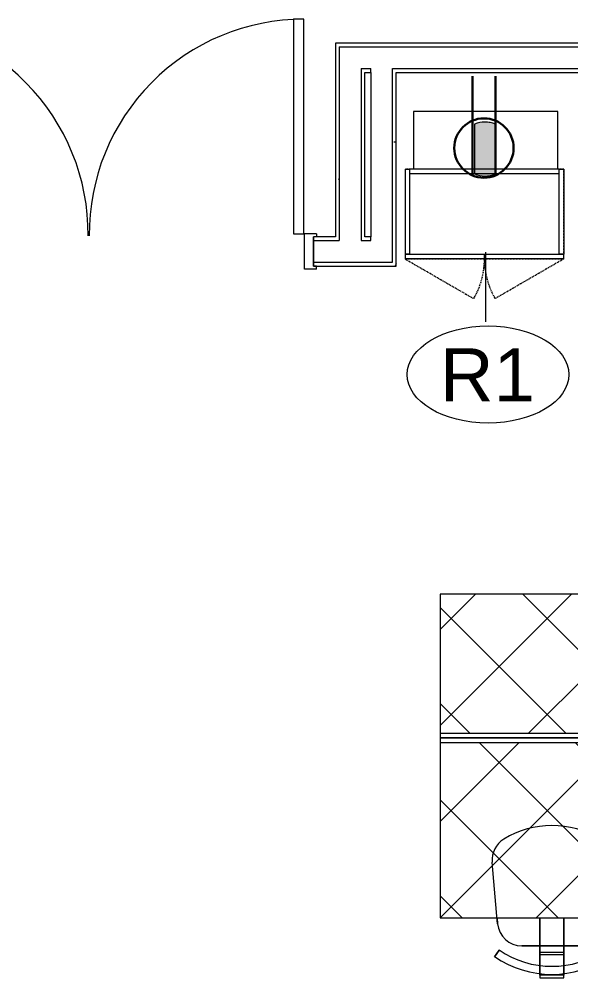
# Model space of a CAD drawing. Header units: inches. Extents: x 25273 to 28081, y 11840 to 13753.
# Drawn here: x 27332.1 to 27424.1, y 12425.1 to 12585 of the extents above; entities that cross this region are included whole.
import ezdxf

# ---------------------------------------------------------------- set-up
doc = ezdxf.new("R2010")
doc.units = ezdxf.units.IN
doc.header["$MEASUREMENT"] = 0
doc.linetypes.add('X1$0$Dash', pattern=[0.25, 0.125, -0.125])
doc.linetypes.add('X1$0$Hidden', pattern=[0.28125, 0.1875, -0.09375])
for name, color, linetype, lineweight in [('X1$0$A-ANNO-NOTE', 131, 'Continuous', 30), ('X1$0$A-DOOR', 31, 'Continuous', 13), ('X1$0$A-DOOR-FRAM', 31, 'Continuous', 20), ('X1$0$A-WALL', 113, 'Continuous', 13), ('X1$0$A-WALL-PATT', 111, 'Continuous', 13), ('X1$0$I-FURN', 30, 'Continuous', 9), ('X1$0$I-WALL', 2, 'Continuous', 13), ('X1$0$Q-CASE', 31, 'Continuous', 9), ('X1$0$Q-CASE-HDLN', 31, 'X1$0$Dash', 9), ('X1$0$Q-SPCQ', 91, 'Continuous', 9), ('X1$0$Q-SPCQ-IDEN', 132, 'Continuous', 9)]:
    doc.layers.add(name, color=color, linetype=linetype, lineweight=lineweight)
doc.styles.add('X1$0$Arial', font='arial.ttf', dxfattribs={"height": 8.851796})
pattern_1 = [(225, (27527.678, 12465.079), (8.012227, -8.012227), []), (315, (27527.678, 12465.079), (8.012227, 8.012227), [])]
pattern_2 = [(0, (0, 0), (30.72, 7.68), [1.267, -21.773, 1.267, -21.773, -122.88]), (0, (0, 0), (30.72, 7.68), [-46.08, 1.267, -44.813, 1.267, -21.773, -53.76]), (0, (0, 0), (30.72, 7.68), [-115.2, 1.267, -14.093, 1.267, -37.133]), (120, (11.52, 3.84), (-22.0110751, 22.7643004), [1.267, -21.773, 1.267, -21.773, -122.88]), (120, (11.52, 3.84), (-22.0110751, 22.7643004), [-46.08, 1.267, -44.813, 1.267, -21.773, -53.76]), (120, (11.52, 3.84), (-22.0110751, 22.7643004), [-115.2, 1.267, -14.093, 1.267, -37.133]), (240, (15.36, 19.2), (-8.7089249, -30.4443004), [1.267, -21.773, 1.267, -21.773, -122.88]), (240, (15.36, 19.2), (-8.7089249, -30.4443004), [-46.08, 1.267, -44.813, 1.267, -21.773, -53.76]), (240, (15.36, 19.2), (-8.7089249, -30.4443004), [-115.2, 1.267, -14.093, 1.267, -37.133])]

# ---------------------------------------------------------------- blocks, each defined once
blk = doc.blocks.new('X1$0$C-Counter Top - ADJ HEIGHT-5069320-FIRST FLOOR POWER _ SIGNAL')
at = {"layer": 'X1$0$Q-CASE'}
h = blk.add_hatch(dxfattribs=at)
h.set_pattern_fill('FP1_2', color=256, style=0, pattern_type=2)
h.set_pattern_definition(pattern_1)
h.paths.add_polyline_path([(-26.55, -0.75), (-47.26, -0.75), (-47.26, -24), (125.35, -24), (125.35, -0.75), (11.59, -0.75)], flags=0)
h.paths.add_polyline_path([(51.92, -2), (62.95, -2), (66.51, -2.2), (66.67, -2.26), (66.78, -2.52), (66.93, -6.4), (66.93, -16.01), (66.73, -19.58), (66.67, -19.74), (66.41, -19.84), (62.46, -20), (51.18, -19.97), (48.35, -19.8), (48.2, -19.74), (48.09, -19.48), (47.93, -15.46), (47.93, -6.03), (48.13, -2.42), (48.2, -2.26), (48.46, -2.16), (51.92, -2)], flags=0)
h.paths.add_polyline_path([(17.32, -2), (26.45, -2), (30.01, -2.2), (30.17, -2.26), (30.28, -2.52), (30.43, -6.04), (30.43, -16.01), (30.23, -19.58), (30.17, -19.74), (29.91, -19.84), (25.96, -20), (14.68, -19.97), (11.85, -19.8), (11.7, -19.74), (11.59, -19.48), (11.43, -15.46), (11.43, -6.03), (11.63, -2.42), (11.7, -2.26), (11.96, -2.16), (15.91, -2)], flags=0)
h.paths.add_polyline_path([(17.32, -6.4), (14.68, -6.4), (14.14, -6.47), (13.63, -6.68), (13.2, -7.02), (12.87, -7.45), (12.66, -7.96), (12.59, -8.5), (12.59, -16.5), (12.66, -17.04), (12.94, -17.64), (13.2, -17.98), (13.63, -18.32), (14.14, -18.53), (14.68, -18.6), (27.18, -18.6), (27.73, -18.53), (28.29, -18.27), (28.68, -17.97), (29, -17.55), (29.21, -17.04), (29.28, -16.5), (29.28, -8.5), (29.21, -7.96), (29, -7.45), (28.67, -7.02), (28.23, -6.68), (27.73, -6.47), (27.18, -6.4), (21.42, -6.4), (21.43, -7.64), (21.42, -7.9), (21.42, -8.16), (21.37, -8.28), (21.27, -8.32), (21.25, -8.41), (21.06, -8.52), (20.93, -8.48), (20.76, -8.5), (20.58, -8.39), (20.58, -8.31), (20.5, -8.28), (20.43, -8.03), (20.48, -8.01), (20.45, -7.74), (20.44, -7.4), (20.44, -6.4)], flags=0)
h.paths.add_polyline_path([(51.18, -6.4), (50.64, -6.47), (50.13, -6.68), (49.7, -7.02), (49.37, -7.45), (49.16, -7.96), (49.09, -8.5), (49.09, -16.5), (49.16, -17.04), (49.37, -17.55), (49.72, -18), (50.23, -18.35), (50.64, -18.53), (51.18, -18.6), (63.68, -18.6), (64.23, -18.53), (64.73, -18.32), (65.18, -17.97), (65.5, -17.55), (65.71, -17.04), (65.78, -16.5), (65.78, -8.5), (65.71, -7.96), (65.5, -7.45), (65.17, -7.02), (64.73, -6.68), (64.23, -6.47), (63.68, -6.4), (57.92, -6.4), (57.93, -7.64), (57.92, -7.9), (57.92, -8.16), (57.87, -8.28), (57.77, -8.32), (57.75, -8.41), (57.56, -8.52), (57.43, -8.48), (57.26, -8.5), (57.08, -8.39), (57.08, -8.31), (57, -8.28), (56.93, -8.03), (56.98, -8.01), (56.95, -7.74), (56.94, -7.4), (56.94, -6.4), (51.93, -6.4)], flags=0)
for p, q in [((125.35, 0), (-47.26, 0)), ((-47.26, 0), (-47.26, -0.75)), ((125.35, -0.75), (125.35, 0)), ((-47.26, -0.75), (-47.26, -24)), ((-47.26, -0.75), (125.35, -0.75)), ((125.35, -24), (125.35, -0.75)), ((-47.26, -24), (125.35, -24))]:
    blk.add_line(p, q, dxfattribs=at)
blk = doc.blocks.new('X1$0$Double Flush - Int-F-WDMF-72_ x 84_-4907585-FIRST FLOOR POWER _ SIGNAL')
at = {"layer": 'X1$0$A-DOOR', "lineweight": 20}
for p, q in [((-34.15625, -2.9375), (-35.90625, -2.9375)), ((-35.90625, -2.9375), (-35.90625, -38.75)), ((-34.15625, -38.75), (-34.15625, -2.9375)), ((34.15625, -2.9375), (35.90625, -2.9375)), ((34.15625, -38.75), (34.15625, -2.9375)), ((35.90625, -2.9375), (35.90625, -38.75)), ((-35.90625, -38.75), (-34.15625, -38.75)), ((35.90625, -38.75), (34.15625, -38.75))]:
    blk.add_line(p, q, dxfattribs=at)
at = {"layer": 'X1$0$A-DOOR', "lineweight": 9}
for centre, start, end in [((-35.90625, -2.9375), 270, 0.5), ((35.90625, -2.9375), 179.5, 270)]:
    blk.add_arc(centre, 35.8125, start, end, dxfattribs=at)
at = {"layer": 'X1$0$A-DOOR-FRAM'}
for p, q in [((-38, 2.9375), (-38, 2.4375)), ((-38, 2.9375), (-36, 2.9375)), ((-38, 2.4375), (-37.5, 2.4375)), ((-37.5, 2.4375), (-37.5, -2.4375)), ((-36, 2.9375), (-36, -2.9375)), ((36.000004, 2.9375), (36.000004, -2.9375)), ((36.000004, 2.9375), (38.000004, 2.9375)), ((37.500004, 2.4375), (37.500004, -2.4375)), ((37.500004, 2.4375), (38.000004, 2.4375)), ((38.000004, 2.9375), (38.000004, 2.4375)), ((-38, -2.9375), (-38, -2.4375)), ((-38, -2.4375), (-37.5, -2.4375)), ((-38, -2.9375), (-36, -2.9375)), ((36.000004, -2.9375), (38.000004, -2.9375)), ((37.500004, -2.4375), (38.000004, -2.4375)), ((38.000004, -2.9375), (38.000004, -2.4375))]:
    blk.add_line(p, q, dxfattribs=at)
blk = doc.blocks.new('X1$0$C-Counter Top - COUNTER - NO BACKSPLASH-5075366-FIRST FLOOR POWER _ SIGNAL')
at = {"layer": 'X1$0$Q-CASE'}
h = blk.add_hatch(dxfattribs=at)
h.set_pattern_fill('FP1_2', color=256, style=0, pattern_type=2)
h.set_pattern_definition(pattern_1)
h.paths.add_polyline_path([(125.35, 30), (-47.26, 30), (-47.26, 0.75), (125.35, 0.75), (125.35, 27.55)], flags=0)
for p, q in [((125.35, 30), (-47.26, 30)), ((-47.26, 30), (-47.26, 0.75)), ((125.35, 0.75), (125.35, 30)), ((125.35, 0.75), (-47.26, 0.75)), ((-47.26, 0.75), (-47.26, 0)), ((-47.26, 0), (125.35, 0)), ((125.35, 0), (125.35, 0.75))]:
    blk.add_line(p, q, dxfattribs=at)
blk = doc.blocks.new('X1$0$F-Chairs1 - Side 01-V148-FIRST FLOOR POWER _ SIGNAL')
at = {"layer": 'X1$0$I-FURN'}
for p, q in [((-9.07, 9.03), (-9.96, 19.32)), ((9.96, 19.32), (9.07, 9.03)), ((-9.15, 10.01), (-9.07, 9.03)), ((-9.07, 9.03), (-9.15, 10.01)), ((-2, 10.01), (-2, 5.32)), ((-2, 5.32), (-2, 10.01)), ((2, 10.01), (2, 5.32)), ((2, 5.32), (2, 10.01)), ((9.07, 9.03), (9.15, 10.01)), ((9.15, 10.01), (9.07, 9.03)), ((5.02, 5.32), (-5.02, 5.32)), ((-5.02, 5.32), (5.02, 5.32)), ((5.02, 5.32), (-5.02, 5.32)), ((-2, 5.32), (-2, 3.91)), ((-2, 4.21), (-2, 5.32)), ((2, 5.32), (2, 4.21)), ((2, 3.91), (2, 5.32)), ((-9.57, 3.52), (-8.8, 4.64)), ((-8.8, 4.64), (-9.57, 3.52)), ((-9.57, 3.52), (-8.8, 4.64)), ((2, 4.21), (-2, 4.21)), ((-2, 2.09), (-2, 4.21)), ((-2, 3.91), (-2, 2.09)), ((-2, 3.91), (2, 3.91)), ((2, 4.21), (2, 2.09)), ((2, 2.09), (2, 3.91)), ((8.8, 4.64), (9.57, 3.52)), ((9.57, 3.52), (8.8, 4.64)), ((8.8, 4.64), (9.57, 3.52)), ((-2, 2.09), (-2, 0.72)), ((-2, 0.72), (-2, 2.09)), ((2, 2.09), (2, 0.72)), ((2, 0.72), (2, 2.09)), ((-2, 0.72), (-2, 0)), ((-2, 0.46), (-2, 0.72)), ((2, 0.46), (-2, 0.46)), ((-2, 0.46), (-2, 0)), ((2, 0.46), (-2, 0.46)), ((2, 0.72), (2, 0.46)), ((2, 0), (2, 0.72)), ((2, 0), (2, 0.46)), ((-2, 0), (2, 0)), ((-2, 0), (2, 0))]:
    blk.add_line(p, q, dxfattribs=at)
for centre, radius, start, end in [((0, 10.06), 15.35, 58.407, 121.593), ((-5.91, 19.67), 4.06, 121.593, 184.9697), ((5.91, 19.67), 4.06, 355.0303, 58.407), ((-5.02, 9.38), 4.06, 184.9697, 270), ((-5.02, 9.38), 4.06, 184.9697, 270), ((-5.02, 9.38), 4.06, 184.9697, 270), ((5.02, 9.38), 4.06, 270, 355.0303), ((5.02, 9.38), 4.06, 270, 355.0303), ((5.02, 9.38), 4.06, 270, 355.0303), ((0, 17.51), 16.94, 235.6197, 304.3803), ((0, 17.51), 16.94, 235.6197, 304.3803), ((0, 17.51), 16.94, 235.6197, 304.3803), ((0, 17.51), 15.59, 235.6197, 304.3803), ((0, 17.51), 15.59, 235.6197, 304.3803), ((0, 17.51), 15.59, 235.6197, 304.3803)]:
    blk.add_arc(centre, radius, start, end, dxfattribs=at)
blk = doc.blocks.new('X1$0$A - REGRIGERATOR - KEG - A - REGRIGERATOR - KEG-5077391-FIRST FLOOR POWER _ SIGNAL')
at = {"layer": 'X1$0$Q-SPCQ'}
for p, q in [((27638.71, 12541.2), (27629.13, 12541.2)), ((27638.71, 12517.13), (27638.71, 12541.2)), ((27629.13, 12517.13), (27638.71, 12517.13))]:
    blk.add_line(p, q, dxfattribs=at)
blk = doc.blocks.new('X1$0$CW Cupbd Ohead - 23_5_h x 13 7_8_d - 2 Doors - 1 Shelf-5304574-FIRST FLOOR POWER _ SIGNAL')
at = {"layer": 'X1$0$Q-CASE', "linetype": 'X1$0$Hidden'}
for p, q in [((2, 17.36), (13.45, 23.98)), ((28.46, 17.36), (17, 23.98))]:
    blk.add_line(p, q, dxfattribs=at)
at = {"layer": 'X1$0$Q-CASE'}
for p, q in [((2, 17.36), (15.23, 17.36)), ((2, 17.36), (2, 16.57)), ((15.23, 16.57), (2, 16.57)), ((2, 16.57), (2.75, 16.57)), ((2, 2.36), (2, 16.57)), ((2.75, 16.57), (2.75, 2.36)), ((15.23, 16.57), (15.23, 17.36)), ((15.23, 17.36), (28.46, 17.36)), ((15.23, 17.36), (15.23, 16.57)), ((28.46, 16.57), (15.23, 16.57)), ((27.71, 16.57), (28.46, 16.57)), ((27.71, 2.36), (27.71, 16.57)), ((28.46, 16.57), (28.46, 17.36)), ((28.46, 2.36), (28.46, 16.57)), ((2.75, 2.36), (2, 2.36)), ((27.71, 3.11), (2.75, 3.11)), ((2.75, 2.36), (27.71, 2.36)), ((28.46, 2.36), (27.71, 2.36))]:
    blk.add_line(p, q, dxfattribs=at)
at = {"layer": 'X1$0$Q-CASE', "linetype": 'X1$0$Hidden'}
for centre, start, end in [((2, 17.36), 359.5, 30), ((28.46, 17.36), 150, 180.5)]:
    blk.add_arc(centre, 13.23, start, end, dxfattribs=at)
at = {"layer": 'X1$0$Q-CASE-HDLN'}
for p, q in [((28.46, 17.36), (2, 17.36)), ((2, 17.36), (2, 2.36)), ((28.46, 2.36), (28.46, 17.36)), ((2, 2.36), (28.46, 2.36))]:
    blk.add_line(p, q, dxfattribs=at)
blk = doc.blocks.new('X1$0$Appliance_Specialty Equipment Tag - Standard-3515593-FIRST FLOOR POWER _ SIGNAL')
at = {"layer": 'X1$0$Q-SPCQ-IDEN'}
blk.add_ellipse((-0.0499, 0.0037), major_axis=(-0.1406, 0), ratio=0.600473, dxfattribs=at)
blk = doc.blocks.new('X1')
at = {"layer": 'X1$0$A-ANNO-NOTE', "lineweight": 9}
for points in [[(27408.14, 12559.12), (27408.14, 12567.49), (27408.06, 12559.16)], [(27408.06, 12559.16), (27408.14, 12567.49), (27408.06, 12567.45)], [(27408.48, 12559), (27408.48, 12567.61), (27408.14, 12567.49)], [(27408.48, 12559), (27408.14, 12567.49), (27408.14, 12559.12)], [(27411.12, 12567.61), (27409.62, 12567.8), (27408.48, 12567.61)], [(27411.12, 12559), (27411.12, 12567.61), (27408.48, 12559)], [(27408.48, 12559), (27411.12, 12567.61), (27408.48, 12567.61)], [(27411.12, 12567.61), (27409.98, 12567.8), (27409.62, 12567.8)], [(27411.12, 12567.61), (27410.6, 12567.73), (27409.98, 12567.8)], [(27411.46, 12559.12), (27411.46, 12567.49), (27411.12, 12567.61)], [(27411.12, 12559), (27411.46, 12559.12), (27411.12, 12567.61)], [(27411.54, 12559.16), (27411.54, 12567.45), (27411.46, 12567.49)], [(27411.46, 12559.12), (27411.54, 12559.16), (27411.46, 12567.49)], [(27409.98, 12558.81), (27411.12, 12559), (27408.48, 12559)], [(27409.98, 12558.81), (27408.48, 12559), (27409.62, 12558.81)], [(27409.98, 12558.81), (27410.6, 12558.88), (27411.12, 12559)]]:
    blk.add_hatch(color=256, dxfattribs=at).paths.add_polyline_path(points, flags=0)
at = {"layer": 'X1$0$A-WALL-PATT', "lineweight": 9}
h = blk.add_hatch(dxfattribs=at)
h.set_pattern_fill('FP1_1', color=256, style=0, pattern_type=2)
h.set_pattern_definition(pattern_2)
h.paths.add_polyline_path([(27609.35, 12580.36), (27613.35, 12580.36), (27613.35, 12580.98), (27514.62, 12580.98), (27514.62, 12580.36), (27598.1, 12580.36)], flags=0)
h.paths.add_polyline_path([(27384.86, 12580.36), (27510.99, 12580.36), (27510.99, 12580.98), (27384.86, 12580.98), (27384.86, 12580.84)], flags=0)
h = blk.add_hatch(dxfattribs=at)
h.set_pattern_fill('FP1_1', color=256, style=0, pattern_type=2)
h.set_pattern_definition(pattern_2)
h.paths.add_polyline_path([(27384.86, 12548.67), (27385.49, 12548.67), (27385.49, 12580.36), (27384.86, 12580.36), (27384.86, 12557.14)], flags=0)
h = blk.add_hatch(dxfattribs=at)
h.set_pattern_fill('FP1_1', color=256, style=0, pattern_type=2)
h.set_pattern_definition(pattern_2)
h.paths.add_polyline_path([(27389.11, 12576.11), (27390.74, 12576.11), (27390.74, 12576.73), (27389.11, 12576.73)], flags=0)
h.paths.add_polyline_path([(27598.1, 12576.11), (27613.35, 12576.11), (27613.35, 12576.73), (27394.36, 12576.73), (27394.36, 12576.11), (27577.35, 12576.11)], flags=0)
h = blk.add_hatch(dxfattribs=at)
h.set_pattern_fill('FP1_1', color=256, style=0, pattern_type=2)
h.set_pattern_definition(pattern_2)
h.paths.add_polyline_path([(27394.89, 12543.79), (27394.99, 12543.79), (27394.99, 12576.11), (27394.36, 12576.11), (27394.36, 12543.79)], flags=0)
at = {"layer": 'X1$0$A-ANNO-NOTE'}
for p, q in [((27407.71, 12575.45), (27407.71, 12558.93)), ((27411.54, 12575.45), (27411.54, 12558.93))]:
    blk.add_line(p, q, dxfattribs=at)
at = {"layer": 'X1$0$A-ANNO-NOTE', "lineweight": 9}
for p, q in [((27408.06, 12567.45), (27408.06, 12559.16)), ((27411.54, 12559.16), (27411.54, 12567.45))]:
    blk.add_line(p, q, dxfattribs=at)
at = {"layer": 'X1$0$A-ANNO-NOTE'}
blk.add_circle((27409.63, 12563.49), 4.95, dxfattribs=at)
at = {"layer": 'X1$0$A-ANNO-NOTE', "lineweight": 9}
for start, end in [(67.2244, 112.7756), (247.2244, 292.7756)]:
    blk.add_arc((27409.8, 12563.31), 4.5, start, end, dxfattribs=at)
at = {"layer": 'X1$0$A-WALL'}
for p, q in [((27385.49, 12580.36), (27510.99, 12580.36)), ((27385.49, 12580.36), (27385.49, 12548.04)), ((27389.11, 12576.73), (27390.74, 12576.73)), ((27389.11, 12576.73), (27389.11, 12548.04)), ((27390.74, 12576.11), (27390.74, 12576.73)), ((27394.36, 12576.73), (27613.97, 12576.73)), ((27394.36, 12544.42), (27394.36, 12576.73)), ((27390.74, 12548.04), (27390.74, 12548.67)), ((27381.16, 12548.04), (27385.49, 12548.04)), ((27389.11, 12548.04), (27390.74, 12548.04)), ((27381.16, 12544.42), (27394.36, 12544.42))]:
    blk.add_line(p, q, dxfattribs=at)
at = {"layer": 'X1$0$I-WALL'}
for p, q in [((27510.37, 12580.98), (27384.86, 12580.98)), ((27384.86, 12580.98), (27384.86, 12548.67)), ((27389.74, 12576.11), (27390.74, 12576.11)), ((27389.74, 12548.67), (27389.74, 12576.11)), ((27390.74, 12576.11), (27390.74, 12548.67)), ((27394.99, 12576.11), (27613.35, 12576.11)), ((27394.99, 12543.79), (27394.99, 12576.11)), ((27384.86, 12548.67), (27381.16, 12548.67)), ((27381.16, 12548.67), (27381.16, 12543.79)), ((27390.74, 12548.67), (27389.74, 12548.67)), ((27381.16, 12543.79), (27394.99, 12543.79))]:
    blk.add_line(p, q, dxfattribs=at)
at = {"layer": 'X1$0$Q-SPCQ-IDEN'}
blk.add_line((27409.91, 12546.11), (27409.91, 12534.51), dxfattribs=at)
at = {"layer": 'X1$0$A-DOOR', "rotation": 180}
blk.add_blockref('X1$0$Double Flush - Int-F-WDMF-72_ x 84_-4907585-FIRST FLOOR POWER _ SIGNAL', (27343.66, 12546.23), dxfattribs=at)
at = {"layer": 'X1$0$I-FURN'}
blk.add_blockref('X1$0$F-Chairs1 - Side 01-V148-FIRST FLOOR POWER _ SIGNAL', (27420.97, 12425.07), dxfattribs=at)
at = {"layer": 'X1$0$Q-CASE', "rotation": 180}
for name, p in [('X1$0$CW Cupbd Ohead - 23_5_h x 13 7_8_d - 2 Doors - 1 Shelf-5304574-FIRST FLOOR POWER _ SIGNAL', (27424.94, 12562.34)), ('X1$0$C-Counter Top - ADJ HEIGHT-5069320-FIRST FLOOR POWER _ SIGNAL', (27527.68, 12465.08)), ('X1$0$C-Counter Top - COUNTER - NO BACKSPLASH-5075366-FIRST FLOOR POWER _ SIGNAL', (27527.68, 12465.08))]:
    blk.add_blockref(name, p, dxfattribs=at)
at = {"layer": 'X1$0$Q-SPCQ', "rotation": 89.99999999999999}
blk.add_blockref('X1$0$A - REGRIGERATOR - KEG - A - REGRIGERATOR - KEG-5077391-FIRST FLOOR POWER _ SIGNAL', (39939.07, -15069.15), dxfattribs=at)
at = {"layer": 'X1$0$Q-SPCQ-IDEN', "xscale": 95.99999999999994, "yscale": 95.99999999999994, "zscale": 95.99999999999994}
blk.add_blockref('X1$0$Appliance_Specialty Equipment Tag - Standard-3515593-FIRST FLOOR POWER _ SIGNAL', (27415.11, 12525.35), dxfattribs=at)
at = {"layer": 'X1$0$Q-SPCQ-IDEN', "insert": (27410.21, 12530.07), "char_height": 8.852, "width": 18.792, "attachment_point": 2, "line_spacing_factor": 0.938532, "style": 'X1$0$Arial'}
blk.add_mtext('R1', dxfattribs=at)

msp = doc.modelspace()

# ---------------------------------------------------------------- block references
at = {"lineweight": 5}
msp.add_blockref('X1', (0, 0), dxfattribs=at)

doc.saveas('drawing.dxf')
